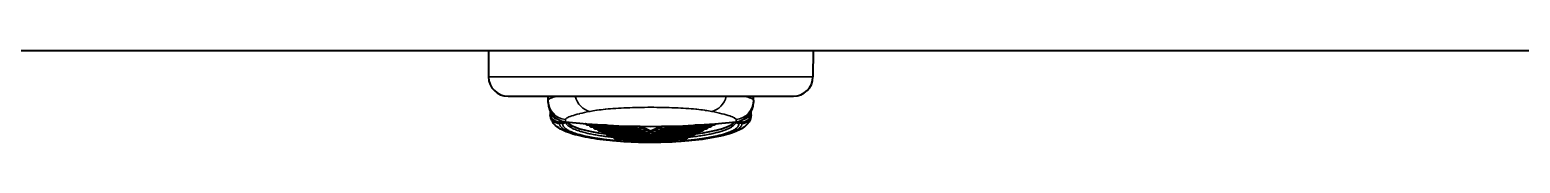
# Model space of a CAD drawing. Header units: millimetres. Extents: x 0 to 8410, y 0 to 5940.
# Drawn here: x 2319.6 to 2472, y 4329.7 to 4339.2 of the extents above; entities that cross this region are included whole.
import ezdxf

# ---------------------------------------------------------------- set-up
doc = ezdxf.new("R2010")
doc.units = ezdxf.units.MM
doc.header["$LTSCALE"] = 10
doc.layers.add('가시적인 것(ISO)', color=3, linetype='Continuous', lineweight=40)
doc.layers.add('가시적인 좁은 것(ISO)', color=3, linetype='Continuous', lineweight=35)

msp = doc.modelspace()

# ---------------------------------------------------------------- linework, layer by layer
at = {"layer": '가시적인 것(ISO)'}
for p, q in [((1908.1107, 4339.1572), (3208.1107, 4339.1572)), ((2366.5107, 4339.1572), (2366.5344, 4336.4398)), ((2399.7107, 4339.1572), (2399.687, 4336.4398)), ((2368.5343, 4334.4572), (2397.6871, 4334.4572)), ((2372.6107, 4334.0329), (2372.6107, 4334.4572)), ((2372.6107, 4333.8218), (2372.6107, 4334.0329)), ((2393.6107, 4334.0329), (2393.6107, 4334.4572)), ((2393.6107, 4334.0329), (2393.6107, 4333.8218)), ((2380.6107, 4333.2629), (2380.6107, 4333.2629)), ((2385.6107, 4333.2629), (2385.6107, 4333.2629)), ((2378.5735, 4331.486), (2376.6618, 4331.486)), ((2381.6663, 4331.281), (2377.076, 4331.281)), ((2382.1107, 4331.0759), (2377.4903, 4331.0759)), ((2382.5548, 4330.871), (2377.9042, 4330.871)), ((2381.9996, 4331.3259), (2381.9996, 4331.365)), ((2382.1406, 4331.3631), (2382.2218, 4331.3257)), ((2382.2218, 4331.3257), (2382.4437, 4331.2233)), ((2382.4437, 4331.121), (2382.4437, 4331.2233)), ((2382.4437, 4331.2233), (2382.6659, 4331.1208)), ((2382.6659, 4331.1208), (2382.8874, 4331.0186)), ((2382.8882, 4330.9159), (2382.8874, 4331.0186)), ((2382.8874, 4331.0186), (2383.1104, 4330.9157)), ((2383.1109, 4330.9156), (2383.334, 4331.0186)), ((2383.3332, 4330.9159), (2383.334, 4331.0186)), ((2383.334, 4331.0186), (2383.5555, 4331.1208)), ((2383.5555, 4331.1208), (2383.7777, 4331.2233)), ((2388.3172, 4330.871), (2383.6666, 4330.871)), ((2383.7777, 4331.2233), (2383.9996, 4331.3257)), ((2383.7777, 4331.121), (2383.7777, 4331.2233)), ((2383.9996, 4331.3257), (2384.0808, 4331.3631)), ((2388.7311, 4331.0759), (2384.1107, 4331.0759)), ((2384.2218, 4331.3259), (2384.2218, 4331.365)), ((2389.1454, 4331.281), (2384.5551, 4331.281)), ((2389.5596, 4331.486), (2387.6479, 4331.486)), ((2382.9993, 4330.6659), (2378.3184, 4330.6659)), ((2387.4888, 4330.4609), (2378.7326, 4330.4609)), ((2387.0746, 4330.2558), (2379.1468, 4330.2558)), ((2386.6641, 4330.0524), (2379.5573, 4330.0524)), ((2385.5931, 4329.8494), (2380.6283, 4329.8494)), ((2387.903, 4330.6659), (2383.2221, 4330.6659))]:
    msp.add_line(p, q, dxfattribs=at)
for centre, radius, start, end in [((2368.5343, 4336.4572), 2, 180.5, 270), ((2397.6871, 4336.4572), 2, 270, 359.5), ((2374.6107, 4333.8218), 2, 180, 263.743805), ((2391.6107, 4333.8218), 2, 276.256195, 0), ((2383.1107, 4411.3572), 80, 263.743805, 276.256195)]:
    msp.add_arc(centre, radius, start, end, dxfattribs=at)
for centre, major_axis, ratio, start_param, end_param in [((2372.9035, 4330.8735), (0.0692, -1.982), 0.00001, 3.50222694, 3.68213513), ((2392.4272, 4332.5761), (0.9485, 0.0476), 0.97568139, 6.20022707, 6.20023929), ((2393.3183, 4330.8854), (0.0688, 1.9702), 0.00001, 5.74886074, 5.93070014), ((2383.1107, 4332.108), (-8.705, 0), 0.20506262, 0.1621143, 1.01748088), ((2381.6663, 4331.531), (0, 0.25), 0.44444444, 2.26049318, 4.0066341), ((2382.1107, 4331.3259), (0, 0.25), 0.44444444, 1.57079633, 4.7114932), ((2382.5548, 4331.121), (0, 0.25), 0.44444444, 1.57079633, 4.7114932), ((2382.9993, 4330.9159), (0, 0.25), 0.44444444, 1.57079633, 4.7110469), ((2383.2221, 4330.9159), (0, 0.25), 0.44444444, 1.57213829, 4.71238898), ((2383.6666, 4331.121), (0, 0.25), 0.44444444, 1.57169208, 4.71238898), ((2384.1107, 4331.3259), (0, 0.25), 0.44444444, 1.57169208, 4.71238898), ((2384.5551, 4331.531), (0, 0.25), 0.44444444, 2.27655121, 4.02269213), ((2383.1107, 4332.108), (-8.705, 0), 0.20506262, 2.12411154, 2.97947836)]:
    msp.add_ellipse(centre, major_axis=major_axis, ratio=ratio, start_param=start_param, end_param=end_param, dxfattribs=at)
for points in [[(2372.8245, 4333.1353), (2372.8245, 4333.1353), (2372.8245, 4333.1353), (2372.8245, 4333.1353)], [(2393.3969, 4333.1353), (2393.3969, 4333.1353), (2393.3969, 4333.1353), (2393.3969, 4333.1353)], [(2374.1431, 4332.0928), (2374.1431, 4332.0928), (2374.1431, 4332.0928), (2374.1431, 4332.0928)]]:
    msp.add_open_spline(points, degree=3, dxfattribs=at)
for points, knots in [([(2372.8325, 4332.9064), (2372.8335, 4332.8768), (2372.8345, 4332.8477), (2372.8355, 4332.819), (2372.8366, 4332.7895), (2372.8376, 4332.7606), (2372.8386, 4332.7323)], [0.342560268, 0.342560268, 0.342560268, 0.342560268, 0.666666667, 0.666666667, 0.666666667, 1, 1, 1, 1]), ([(2393.3764, 4332.5468), (2393.3669, 4332.2751), (2393.2727, 4332.0119), (2393.0037, 4331.5934), (2392.8325, 4331.4299), (2392.3172, 4331.0467), (2391.9263, 4330.8657), (2390.7357, 4330.4475), (2389.8018, 4330.2377), (2387.8034, 4329.9394), (2386.7569, 4329.8353), (2384.6778, 4329.7159), (2383.6262, 4329.6921), (2381.5925, 4329.7148), (2380.5846, 4329.7597), (2378.7059, 4329.9106), (2377.8135, 4330.0184), (2376.2187, 4330.2888), (2375.5062, 4330.455), (2374.2849, 4330.857), (2373.7836, 4331.0822), (2373.1067, 4331.7039), (2372.8607, 4332.0975), (2372.845, 4332.5468)], [0, 0, 0, 0, 0.14515184, 0.14515184, 0.2929076, 0.2929076, 0.55375242, 0.55375242, 0.95338207, 0.95338207, 1.29200712, 1.29200712, 1.60114363, 1.60114363, 1.90300834, 1.90300834, 2.20628078, 2.20628078, 2.51942141, 2.51942141, 2.85973289, 2.85973289, 3.09975844, 3.09975844, 3.09975844, 3.09975844]), ([(2393.3828, 4332.7323), (2393.3838, 4332.7606), (2393.3848, 4332.7896), (2393.3859, 4332.8191), (2393.3869, 4332.8478), (2393.3879, 4332.8769), (2393.3889, 4332.9064)], [0, 0, 0, 0, 0.333333333, 0.333333333, 0.333333333, 0.656852491, 0.656852491, 0.656852491, 0.656852491]), ([(2376.6618, 4331.486), (2376.6394, 4331.486), (2376.6168, 4331.4897), (2376.5746, 4331.5039), (2376.5545, 4331.5144), (2376.5187, 4331.5409), (2376.5027, 4331.5572), (2376.4759, 4331.5932), (2376.4649, 4331.6133), (2376.4563, 4331.6345)], [0, 0, 0, 0, 0.0067498345, 0.0067498345, 0.0134268722, 0.0134268722, 0.0202535093, 0.0202535093, 0.0272192842, 0.0272192842, 0.0272192842, 0.0272192842]), ([(2377.076, 4331.281), (2377.0536, 4331.281), (2377.031, 4331.2847), (2376.9888, 4331.2988), (2376.9688, 4331.3094), (2376.933, 4331.3358), (2376.9169, 4331.3521), (2376.8894, 4331.3892), (2376.8779, 4331.4105), (2376.8625, 4331.4499), (2376.8572, 4331.4678), (2376.8534, 4331.486)], [0, 0, 0, 0, 0.0067498345, 0.0067498345, 0.0134268722, 0.0134268722, 0.0202535093, 0.0202535093, 0.0275966094, 0.0275966094, 0.0331691058, 0.0331691058, 0.0331691058, 0.0331691058]), ([(2377.4903, 4331.0759), (2377.4679, 4331.0759), (2377.4452, 4331.0796), (2377.403, 4331.0938), (2377.383, 4331.1043), (2377.3472, 4331.1307), (2377.3311, 4331.147), (2377.3036, 4331.1841), (2377.2921, 4331.2054), (2377.2767, 4331.2448), (2377.2714, 4331.2627), (2377.2676, 4331.281)], [0, 0, 0, 0, 0.0067498345, 0.0067498345, 0.0134268722, 0.0134268722, 0.0202535093, 0.0202535093, 0.0275966094, 0.0275966094, 0.0331691058, 0.0331691058, 0.0331691058, 0.0331691058]), ([(2377.9042, 4330.871), (2377.8818, 4330.871), (2377.8591, 4330.8747), (2377.8169, 4330.8889), (2377.7969, 4330.8994), (2377.7611, 4330.9258), (2377.745, 4330.9421), (2377.7175, 4330.9792), (2377.7061, 4331.0005), (2377.6906, 4331.0398), (2377.6853, 4331.0577), (2377.6816, 4331.0759)], [0, 0, 0, 0, 0.0067498345, 0.0067498345, 0.0134268722, 0.0134268722, 0.0202535093, 0.0202535093, 0.0275966094, 0.0275966094, 0.0331543345, 0.0331543345, 0.0331543345, 0.0331543345]), ([(2378.3184, 4330.6659), (2378.296, 4330.6659), (2378.2733, 4330.6697), (2378.2311, 4330.6838), (2378.2111, 4330.6943), (2378.1753, 4330.7208), (2378.1593, 4330.7371), (2378.1317, 4330.7741), (2378.1203, 4330.7954), (2378.1048, 4330.8348), (2378.0995, 4330.8528), (2378.0958, 4330.871)], [0, 0, 0, 0, 0.0067497323, 0.0067497323, 0.0134267743, 0.0134267743, 0.0202534112, 0.0202534112, 0.0275965115, 0.0275965115, 0.0331705719, 0.0331705719, 0.0331705719, 0.0331705719]), ([(2388.1256, 4330.871), (2388.1212, 4330.8497), (2388.1148, 4330.8288), (2388.0963, 4330.7857), (2388.0831, 4330.7635), (2388.049, 4330.7228), (2388.0268, 4330.7043), (2387.9816, 4330.68), (2387.9588, 4330.6722), (2387.9249, 4330.6668), (2387.9139, 4330.6659), (2387.903, 4330.6659)], [0.0008784766, 0.0008784766, 0.0008784766, 0.0008784766, 0.0073951939, 0.0073951939, 0.0152129762, 0.0152129762, 0.0236686313, 0.0236686313, 0.0307394876, 0.0307394876, 0.0340282025, 0.0340282025, 0.0340282025, 0.0340282025]), ([(2388.5398, 4331.0759), (2388.5355, 4331.0553), (2388.5293, 4331.035), (2388.5114, 4330.9925), (2388.4985, 4330.9703), (2388.4648, 4330.9293), (2388.4427, 4330.9106), (2388.3977, 4330.8858), (2388.3748, 4330.8778), (2388.3403, 4330.8719), (2388.3287, 4330.871), (2388.3172, 4330.871)], [0.0010987457, 0.0010987457, 0.0010987457, 0.0010987457, 0.0074102979, 0.0074102979, 0.0151922156, 0.0151922156, 0.0236707953, 0.0236707953, 0.0307635578, 0.0307635578, 0.0342332947, 0.0342332947, 0.0342332947, 0.0342332947]), ([(2388.9538, 4331.281), (2388.9495, 4331.2603), (2388.9433, 4331.2399), (2388.9254, 4331.1974), (2388.9124, 4331.1752), (2388.8787, 4331.1342), (2388.8567, 4331.1155), (2388.8116, 4331.0907), (2388.7888, 4331.0827), (2388.7542, 4331.0769), (2388.7427, 4331.0759), (2388.7311, 4331.0759)], [0.001083976, 0.001083976, 0.001083976, 0.001083976, 0.0074102979, 0.0074102979, 0.0151922156, 0.0151922156, 0.0236707952, 0.0236707952, 0.0307635578, 0.0307635578, 0.0342332947, 0.0342332947, 0.0342332947, 0.0342332947]), ([(2389.368, 4331.486), (2389.3637, 4331.4653), (2389.3575, 4331.445), (2389.3396, 4331.4025), (2389.3266, 4331.3803), (2389.2929, 4331.3393), (2389.2709, 4331.3206), (2389.2258, 4331.2957), (2389.203, 4331.2877), (2389.1684, 4331.2819), (2389.1569, 4331.281), (2389.1454, 4331.281)], [0.001083976, 0.001083976, 0.001083976, 0.001083976, 0.0074102979, 0.0074102979, 0.0151922156, 0.0151922156, 0.0236707952, 0.0236707952, 0.0307635578, 0.0307635578, 0.0342332947, 0.0342332947, 0.0342332947, 0.0342332947]), ([(2389.7651, 4331.6345), (2389.7646, 4331.6333), (2389.7641, 4331.6322), (2389.7538, 4331.6076), (2389.7409, 4331.5853), (2389.7071, 4331.5443), (2389.6851, 4331.5256), (2389.64, 4331.5008), (2389.6172, 4331.4928), (2389.5826, 4331.487), (2389.5711, 4331.486), (2389.5596, 4331.486)], [0.0070271368, 0.0070271368, 0.0070271368, 0.0070271368, 0.0074102979, 0.0074102979, 0.0151922156, 0.0151922156, 0.0236707952, 0.0236707952, 0.0307635578, 0.0307635578, 0.0342332947, 0.0342332947, 0.0342332947, 0.0342332947]), ([(2378.7326, 4330.4609), (2378.7102, 4330.4609), (2378.6875, 4330.4646), (2378.6454, 4330.4788), (2378.6253, 4330.4893), (2378.5895, 4330.5157), (2378.5735, 4330.532), (2378.5459, 4330.5691), (2378.5345, 4330.5904), (2378.519, 4330.6298), (2378.5137, 4330.6477), (2378.51, 4330.6659)], [0, 0, 0, 0, 0.0067498349, 0.0067498349, 0.0134268729, 0.0134268729, 0.0202535111, 0.0202535111, 0.0275966162, 0.0275966162, 0.0331690741, 0.0331690741, 0.0331690741, 0.0331690741]), ([(2379.1468, 4330.2558), (2379.1244, 4330.2558), (2379.1017, 4330.2595), (2379.0596, 4330.2737), (2379.0395, 4330.2842), (2379.0037, 4330.3107), (2378.9877, 4330.327), (2378.9601, 4330.364), (2378.9487, 4330.3853), (2378.9332, 4330.4247), (2378.928, 4330.4427), (2378.9242, 4330.4609)], [0, 0, 0, 0, 0.0067498349, 0.0067498349, 0.0134268729, 0.0134268729, 0.0202535111, 0.0202535111, 0.0275966162, 0.0275966162, 0.0331690741, 0.0331690741, 0.0331690741, 0.0331690741]), ([(2379.5573, 4330.0524), (2379.5351, 4330.0524), (2379.5126, 4330.0561), (2379.4707, 4330.0702), (2379.4508, 4330.0806), (2379.4153, 4330.1069), (2379.3994, 4330.1231), (2379.3725, 4330.1598), (2379.3614, 4330.1808), (2379.3466, 4330.2198), (2379.3416, 4330.2377), (2379.3382, 4330.2558)], [0, 0, 0, 0, 0.0066907009, 0.0066907009, 0.013304948, 0.013304948, 0.0200424057, 0.0200424057, 0.0271945092, 0.0271945092, 0.0327178693, 0.0327178693, 0.0327178693, 0.0327178693]), ([(2380.2863, 4329.8545), (2380.299, 4329.86), (2380.3118, 4329.8701), (2380.3245, 4329.8841), (2380.3372, 4329.8981), (2380.3499, 4329.9159), (2380.3629, 4329.9375), (2380.3645, 4329.9401), (2380.366, 4329.9427), (2380.3676, 4329.9454), (2380.3791, 4329.9652), (2380.391, 4329.9878), (2380.4031, 4330.0121), (2380.4096, 4330.0251), (2380.4161, 4330.0386), (2380.4229, 4330.0524)], [0.000000098, 0.000000098, 0.000000098, 0.000000098, 0.25, 0.25, 0.25, 0.5, 0.5, 0.5, 0.530012354, 0.530012354, 0.530012354, 0.75, 0.75, 0.75, 0.868121684, 0.868121684, 0.868121684, 0.868121684]), ([(2380.6283, 4329.8493), (2380.5186, 4329.8493), (2380.4092, 4329.8508), (2380.2956, 4329.8542), (2380.2909, 4329.8543), (2380.2863, 4329.8545)], [-0.0330797392, -0.0330797392, -0.0330797392, -0.0330797392, 0, 0, 0.0014184893, 0.0014184893, 0.0014184893, 0.0014184893]), ([(2385.9351, 4329.8545), (2385.9305, 4329.8543), (2385.9258, 4329.8542), (2385.8122, 4329.8508), (2385.7028, 4329.8493), (2385.5931, 4329.8493)], [-0.2843108492, -0.2843108492, -0.2843108492, -0.2843108492, -0.2828632155, -0.2828632155, -0.249100163, -0.249100163, -0.249100163, -0.249100163]), ([(2385.7985, 4330.0524), (2385.8047, 4330.0398), (2385.8108, 4330.0273), (2385.8169, 4330.0151), (2385.8304, 4329.9879), (2385.8437, 4329.9622), (2385.8569, 4329.9402), (2385.87, 4329.9181), (2385.883, 4329.8996), (2385.896, 4329.885), (2385.909, 4329.8705), (2385.9221, 4329.8601), (2385.9351, 4329.8545)], [0.13777902, 0.13777902, 0.13777902, 0.13777902, 0.25, 0.25, 0.25, 0.5, 0.5, 0.5, 0.75, 0.75, 0.75, 1, 1, 1, 1]), ([(2386.8832, 4330.2558), (2386.8789, 4330.2329), (2386.8721, 4330.2103), (2386.8528, 4330.1663), (2386.8394, 4330.1446), (2386.8055, 4330.1058), (2386.7841, 4330.0886), (2386.7402, 4330.0656), (2386.7179, 4330.0582), (2386.6849, 4330.0532), (2386.6745, 4330.0524), (2386.6641, 4330.0524)], [0.0003367451, 0.0003367451, 0.0003367451, 0.0003367451, 0.0073268541, 0.0073268541, 0.0149710812, 0.0149710812, 0.0229996867, 0.0229996867, 0.0298999828, 0.0298999828, 0.0330356395, 0.0330356395, 0.0330356395, 0.0330356395]), ([(2387.2972, 4330.4609), (2387.2929, 4330.4402), (2387.2867, 4330.4199), (2387.2688, 4330.3774), (2387.2559, 4330.3551), (2387.2221, 4330.3141), (2387.2001, 4330.2954), (2387.155, 4330.2706), (2387.1322, 4330.2626), (2387.0977, 4330.2568), (2387.0861, 4330.2558), (2387.0746, 4330.2558)], [0.001083976, 0.001083976, 0.001083976, 0.001083976, 0.0074102979, 0.0074102979, 0.0151922156, 0.0151922156, 0.0236707952, 0.0236707952, 0.0307635578, 0.0307635578, 0.0342332943, 0.0342332943, 0.0342332943, 0.0342332943]), ([(2387.7114, 4330.6659), (2387.7071, 4330.6452), (2387.7009, 4330.6249), (2387.683, 4330.5824), (2387.6701, 4330.5602), (2387.6363, 4330.5192), (2387.6143, 4330.5005), (2387.5692, 4330.4757), (2387.5464, 4330.4676), (2387.5119, 4330.4618), (2387.5003, 4330.4609), (2387.4888, 4330.4609)], [0.001083976, 0.001083976, 0.001083976, 0.001083976, 0.0074102979, 0.0074102979, 0.0151922156, 0.0151922156, 0.0236707952, 0.0236707952, 0.0307635578, 0.0307635578, 0.0342332943, 0.0342332943, 0.0342332943, 0.0342332943])]:
    msp.add_open_spline(points, degree=3, knots=knots, dxfattribs=at)
at = {"layer": '가시적인 좁은 것(ISO)'}
for p, q in [((2366.5344, 4336.4398), (2399.687, 4336.4398)), ((2373.7959, 4331.6784), (2373.7943, 4331.6495)), ((2374.1003, 4331.6703), (2374.0986, 4331.6227)), ((2374.0994, 4331.8882), (2374.1019, 4331.8079)), ((2374.3928, 4331.8337), (2374.3928, 4332.0494)), ((2381.7298, 4331.3259), (2381.9996, 4331.3259)), ((2382.1744, 4331.121), (2382.4437, 4331.121)), ((2382.6183, 4330.9157), (2382.8882, 4330.9159)), ((2383.3332, 4330.9159), (2383.6031, 4330.9157)), ((2383.7777, 4331.121), (2384.0471, 4331.121)), ((2384.2218, 4331.3259), (2384.4916, 4331.3259)), ((2391.8287, 4332.0494), (2391.8287, 4331.8337)), ((2392.1195, 4331.8079), (2392.122, 4331.8882)), ((2392.1228, 4331.6227), (2392.1211, 4331.6703)), ((2392.4271, 4331.6495), (2392.4255, 4331.6784)), ((2383.0628, 4330.7109), (2383.1586, 4330.7109))]:
    msp.add_line(p, q, dxfattribs=at)
for centre, major_axis, ratio, start_param, end_param in [((2374.6107, 4334.0329), (-2, 0), 0.99772296, 0, 1.46160512), ((2377.0653, 4334.8643), (0.4065, -1.9583), 0.85894648, 4.74205107, 5.95636715), ((2389.1561, 4334.8643), (-0.4065, -1.9583), 0.85894641, 0.32682124, 1.54113484), ((2391.6107, 4334.0329), (2, 0), 0.99772296, 4.82158337, 6.28318577), ((2373.8052, 4332.7635), (-0.9631, 0.0901), 0.9896411, 0.12686513, 1.65289304), ((2373.8338, 4333.0335), (-0.9995, 0.1086), 0.98927717, 0.2499673, 1.52602948), ((2373.7957, 4332.6076), (-0.9512, 0.047), 0.97568344, 0.08229401, 1.61921163), ((2373.7941, 4332.5761), (-0.9485, 0.0466), 0.97570351, 0.08193105, 1.61885896), ((2373.8584, 4333.1514), (-0.7153, 0.7467), 0.99959837, 1.13144453, 1.93791672), ((2392.4257, 4332.6077), (0.9513, 0.0456), 0.97576596, 4.66544814, 6.20236641), ((2392.4162, 4332.7635), (0.9631, 0.0901), 0.9896411, 4.63029238, 6.1563203), ((2392.4273, 4332.5761), (0.9485, 0.0469), 0.97568411, 4.66398053, 6.20089533), ((2392.3876, 4333.0336), (0.9997, 0.1069), 0.98932304, 4.75891852, 6.03498492), ((2392.363, 4333.1514), (0.7153, 0.7467), 0.99960026, 4.3452682, 5.15174083), ((2374.2581, 4331.5958), (5.3141, 0.0154), 0.04001244, 1.60008877, 1.65789126), ((2372.2461, 4333.2703), (-23.1546, 0.7321), 0.06672811, 1.63988583, 1.65306897), ((2374.0986, 4331.9166), (0.2998, -0.0105), 0.97959226, 4.74658208, 6.03518586), ((2374.1003, 4331.9642), (-0.2998, 0.0105), 0.97959226, 1.60499111, 2.72667253), ((2373.7316, 4321.7224), (0.3681, 10.1552), 0.00397421, 6.08095355, 6.1660829), ((2374.1052, 4332.1058), (-0.2998, 0.0105), 0.99313883, 1.59428442, 2.15888934), ((2376.6531, 4331.736), (-0.0088, 0.25), 0.07561494, 2.0537639, 3.13894623), ((2377.0673, 4331.5309), (-0.0088, 0.25), 0.07561494, 1.7488988, 3.13894623), ((2377.4816, 4331.3259), (-0.0088, 0.25), 0.07561494, 1.7488988, 3.13894623), ((2377.8955, 4331.121), (-0.0088, 0.25), 0.07561494, 1.7494878, 3.13894623), ((2388.3259, 4331.121), (-0.0088, -0.25), 0.07561439, 0.00264617, 1.39209976), ((2388.7398, 4331.3259), (-0.0088, -0.25), 0.07561439, 0.00264617, 1.39268876), ((2389.1541, 4331.531), (-0.0088, -0.25), 0.07561439, 0.00264617, 1.39268876), ((2389.5683, 4331.736), (-0.0088, -0.25), 0.07561439, 0.00264617, 1.08782552), ((2392.1228, 4331.9166), (-0.2998, -0.0105), 0.97959226, 0.24799924, 1.53660155), ((2392.1211, 4331.9642), (0.2998, 0.0105), 0.97959226, 3.55651257, 4.67819419), ((2392.1162, 4332.1058), (0.2998, 0.0105), 0.99313883, 4.12429651, 4.6889009), ((2392.4899, 4321.7223), (-0.3681, 10.1553), 0.00397439, 0.11710302, 0.20223129), ((2378.7239, 4330.7109), (-0.0088, 0.25), 0.07561447, 1.74890309, 3.13894594), ((2379.1381, 4330.5058), (-0.0088, 0.25), 0.07561447, 1.74890309, 3.13894594), ((2379.5502, 4330.2934), (-0.0072, 0.241), 0.06434155, 1.72553976, 3.1396808), ((2383.1107, 4330.0553), (0, -0.3), 0.00001, 5.46871932, 6.08058771), ((2386.6712, 4330.2934), (-0.0072, -0.241), 0.06434103, 0.00191216, 1.41604762), ((2387.0833, 4330.5058), (-0.0088, -0.25), 0.07561503, 0.00264569, 1.39269503), ((2387.4975, 4330.7109), (-0.0088, -0.25), 0.07561503, 0.00264569, 1.39269503)]:
    msp.add_ellipse(centre, major_axis=major_axis, ratio=ratio, start_param=start_param, end_param=end_param, dxfattribs=at)
for points, knots in [([(2373.4858, 4334.4572), (2373.4215, 4334.4394), (2373.1168, 4334.351), (2372.7267, 4334.2023), (2372.6107, 4334.0864), (2372.6107, 4334.0329)], [0.437632751, 0.437632751, 0.437632751, 0.437632751, 0.5, 0.75, 0.999984309, 0.999984309, 0.999984309, 0.999984309]), ([(2393.6107, 4334.0329), (2393.6107, 4334.0864), (2393.4947, 4334.2023), (2393.1046, 4334.351), (2392.7999, 4334.4394), (2392.7356, 4334.4572)], [0.000017584, 0.000017584, 0.000017584, 0.000017584, 0.25, 0.5, 0.562355886, 0.562355886, 0.562355886, 0.562355886]), ([(2376.9102, 4332.8976), (2376.5179, 4332.8166), (2376.1712, 4332.7391), (2375.8686, 4332.6644), (2375.8532, 4332.6606), (2375.8378, 4332.6568), (2375.8226, 4332.653), (2375.5132, 4332.5758), (2375.2511, 4332.5016), (2375.0401, 4332.4311), (2375.0374, 4332.4302), (2375.0348, 4332.4293), (2375.0322, 4332.4285), (2374.8198, 4332.3572), (2374.6598, 4332.2896), (2374.553, 4332.2264), (2374.5505, 4332.2249), (2374.548, 4332.2234), (2374.5455, 4332.2219), (2374.4438, 4332.1604), (2374.3928, 4332.103), (2374.3928, 4332.0494)], [0, 0, 0, 0, 0.23786065, 0.23786065, 0.23786065, 0.25, 0.25, 0.25, 0.49690196, 0.49690196, 0.49690196, 0.5, 0.5, 0.5, 0.75, 0.75, 0.75, 0.75591938, 0.75591938, 0.75591938, 1, 1, 1, 1]), ([(2389.3112, 4332.8976), (2389.1253, 4332.936), (2388.9181, 4332.9718), (2388.6891, 4333.0053), (2388.6572, 4333.01), (2388.6249, 4333.0146), (2388.5921, 4333.0192), (2388.3514, 4333.0529), (2388.0877, 4333.0842), (2387.8052, 4333.1128), (2387.7732, 4333.116), (2387.741, 4333.1192), (2387.7085, 4333.1224), (2387.4154, 4333.151), (2387.1029, 4333.1766), (2386.7749, 4333.199), (2386.7457, 4333.201), (2386.7165, 4333.203), (2386.6871, 4333.2049), (2386.349, 4333.2273), (2385.995, 4333.2465), (2385.6293, 4333.2621), (2385.6054, 4333.2632), (2385.5814, 4333.2642), (2385.5574, 4333.2652), (2385.1824, 4333.2807), (2384.7955, 4333.2926), (2384.4029, 4333.3008), (2384.3861, 4333.3012), (2384.3692, 4333.3015), (2384.3523, 4333.3018), (2383.9511, 4333.3099), (2383.5442, 4333.314), (2383.1372, 4333.3141), (2383.1284, 4333.3141), (2383.1197, 4333.3141), (2383.111, 4333.3141), (2382.6952, 4333.3141), (2382.2795, 4333.31), (2381.8696, 4333.3019), (2381.4598, 4333.2937), (2381.0557, 4333.2814), (2380.6646, 4333.2652), (2380.657, 4333.2649), (2380.6495, 4333.2646), (2380.642, 4333.2643), (2380.2589, 4333.2482), (2379.8882, 4333.2284), (2379.5349, 4333.205), (2379.5207, 4333.204), (2379.5066, 4333.2031), (2379.4924, 4333.2021), (2379.1478, 4333.1789), (2378.8201, 4333.1523), (2378.5134, 4333.1224), (2378.4944, 4333.1206), (2378.4755, 4333.1187), (2378.4566, 4333.1169), (2378.1589, 4333.0872), (2377.8817, 4333.0545), (2377.6297, 4333.0193), (2377.6083, 4333.0163), (2377.587, 4333.0132), (2377.5659, 4333.0102), (2377.3236, 4332.9753), (2377.1052, 4332.9379), (2376.9102, 4332.8976)], [0, 0, 0, 0, 0.073136371, 0.073136371, 0.073136371, 0.083333333, 0.083333333, 0.083333333, 0.158197897, 0.158197897, 0.158197897, 0.166666667, 0.166666667, 0.166666667, 0.243204437, 0.243204437, 0.243204437, 0.25, 0.25, 0.25, 0.328222189, 0.328222189, 0.328222189, 0.333333333, 0.333333333, 0.333333333, 0.413236235, 0.413236235, 0.413236235, 0.416666667, 0.416666667, 0.416666667, 0.498247185, 0.498247185, 0.498247185, 0.5, 0.5, 0.5, 0.583333333, 0.583333333, 0.583333333, 0.666666667, 0.666666667, 0.666666667, 0.668270382, 0.668270382, 0.668270382, 0.75, 0.75, 0.75, 0.753284511, 0.753284511, 0.753284511, 0.833333333, 0.833333333, 0.833333333, 0.83829352, 0.83829352, 0.83829352, 0.916666667, 0.916666667, 0.916666667, 0.923334655, 0.923334655, 0.923334655, 0.999999999, 0.999999999, 0.999999999, 0.999999999]), ([(2391.8287, 4332.0494), (2391.8286, 4332.1016), (2391.7802, 4332.1575), (2391.6837, 4332.2172), (2391.6787, 4332.2202), (2391.6737, 4332.2233), (2391.6684, 4332.2264), (2391.5631, 4332.2888), (2391.4057, 4332.3554), (2391.1974, 4332.4257), (2391.1947, 4332.4266), (2391.192, 4332.4275), (2391.1893, 4332.4284), (2390.977, 4332.4997), (2390.7122, 4332.5748), (2390.3989, 4332.653), (2390.3916, 4332.6548), (2390.3842, 4332.6566), (2390.3768, 4332.6585), (2390.0686, 4332.735), (2389.714, 4332.8145), (2389.3112, 4332.8976)], [0, 0, 0, 0, 0.23779248, 0.23779248, 0.23779248, 0.25, 0.25, 0.25, 0.49683879, 0.49683879, 0.49683879, 0.5, 0.5, 0.5, 0.75, 0.75, 0.75, 0.75586176, 0.75586176, 0.75586176, 1, 1, 1, 1]), ([(2373.7771, 4332.0038), (2373.7784, 4331.9891), (2373.7798, 4331.9746), (2373.7811, 4331.9602), (2373.7834, 4331.9337), (2373.7857, 4331.9077), (2373.7881, 4331.882), (2373.7904, 4331.8564), (2373.7928, 4331.8311), (2373.7953, 4331.8063)], [0.151599121, 0.151599121, 0.151599121, 0.151599121, 0.333333333, 0.333333333, 0.333333333, 0.666666667, 0.666666667, 0.666666667, 1, 1, 1, 1]), ([(2373.7943, 4331.6495), (2373.7927, 4331.6197), (2373.7945, 4331.5899), (2373.7997, 4331.5601), (2373.8049, 4331.5304), (2373.8135, 4331.5006), (2373.8255, 4331.4709), (2373.8375, 4331.4412), (2373.8529, 4331.4115), (2373.8717, 4331.3819), (2373.8905, 4331.3524), (2373.9126, 4331.3229), (2373.9382, 4331.2935), (2373.9637, 4331.2641), (2373.9926, 4331.2349), (2374.0247, 4331.2058), (2374.0569, 4331.1767), (2374.0925, 4331.1478), (2374.1313, 4331.119), (2374.1701, 4331.0902), (2374.2122, 4331.0617), (2374.2575, 4331.0333), (2374.3028, 4331.005), (2374.3514, 4330.9768), (2374.4031, 4330.949), (2374.4548, 4330.9211), (2374.5097, 4330.8935), (2374.5677, 4330.8661), (2374.6257, 4330.8388), (2374.6869, 4330.8117), (2374.751, 4330.785), (2374.8152, 4330.7582), (2374.8824, 4330.7318), (2374.9525, 4330.7057), (2375.0227, 4330.6796), (2375.0958, 4330.6538), (2375.1718, 4330.6285), (2375.2477, 4330.6031), (2375.3266, 4330.5781), (2375.4082, 4330.5535), (2375.4898, 4330.5289), (2375.5742, 4330.5047), (2375.6612, 4330.4809), (2375.7483, 4330.4571), (2375.838, 4330.4337), (2375.9303, 4330.4108), (2376.0226, 4330.3879), (2376.1175, 4330.3655), (2376.2148, 4330.3435), (2376.3121, 4330.3215), (2376.4119, 4330.3), (2376.514, 4330.279), (2376.6162, 4330.258), (2376.7206, 4330.2375), (2376.8273, 4330.2175), (2376.934, 4330.1975), (2377.0429, 4330.178), (2377.1539, 4330.159), (2377.2649, 4330.1401), (2377.378, 4330.1217), (2377.4931, 4330.1038), (2377.6082, 4330.086), (2377.7252, 4330.0687), (2377.8441, 4330.052), (2377.963, 4330.0353), (2378.0837, 4330.0191), (2378.2062, 4330.0035), (2378.3286, 4329.988), (2378.4527, 4329.973), (2378.5784, 4329.9586), (2378.7042, 4329.9443), (2378.8314, 4329.9305), (2378.9602, 4329.9174), (2379.0889, 4329.9042), (2379.219, 4329.8917), (2379.3505, 4329.8798), (2379.482, 4329.8679), (2379.6147, 4329.8566), (2379.7486, 4329.846), (2379.8825, 4329.8353), (2380.0176, 4329.8253), (2380.1536, 4329.816), (2380.2897, 4329.8066), (2380.4268, 4329.7979), (2380.5648, 4329.7899), (2380.7027, 4329.7818), (2380.8415, 4329.7744), (2380.9811, 4329.7677), (2381.1206, 4329.761), (2381.2609, 4329.7549), (2381.4018, 4329.7495), (2381.5426, 4329.7441), (2381.6841, 4329.7394), (2381.826, 4329.7353), (2381.9678, 4329.7313), (2382.1102, 4329.7279), (2382.2528, 4329.7252), (2382.3954, 4329.7225), (2382.5383, 4329.7204), (2382.6813, 4329.7191), (2382.8243, 4329.7177), (2382.9675, 4329.717), (2383.1107, 4329.717), (2383.2539, 4329.717), (2383.3971, 4329.7177), (2383.5401, 4329.7191), (2383.6831, 4329.7204), (2383.826, 4329.7225), (2383.9686, 4329.7252), (2384.1112, 4329.7279), (2384.2536, 4329.7313), (2384.3954, 4329.7353), (2384.5373, 4329.7394), (2384.6788, 4329.7441), (2384.8196, 4329.7495), (2384.9605, 4329.7549), (2385.1008, 4329.761), (2385.2403, 4329.7677), (2385.3799, 4329.7744), (2385.5187, 4329.7818), (2385.6566, 4329.7899), (2385.7946, 4329.7979), (2385.9317, 4329.8066), (2386.0678, 4329.816), (2386.2038, 4329.8253), (2386.3389, 4329.8353), (2386.4728, 4329.846), (2386.6067, 4329.8566), (2386.7395, 4329.8679), (2386.8709, 4329.8798), (2387.0024, 4329.8917), (2387.1325, 4329.9042), (2387.2612, 4329.9174), (2387.39, 4329.9305), (2387.5172, 4329.9443), (2387.643, 4329.9586), (2387.7687, 4329.973), (2387.8928, 4329.988), (2388.0153, 4330.0035), (2388.1377, 4330.0191), (2388.2584, 4330.0353), (2388.3773, 4330.052), (2388.4962, 4330.0687), (2388.6132, 4330.086), (2388.7283, 4330.1038), (2388.8434, 4330.1217), (2388.9565, 4330.1401), (2389.0675, 4330.159), (2389.1785, 4330.178), (2389.2874, 4330.1975), (2389.3941, 4330.2175), (2389.5008, 4330.2375), (2389.6052, 4330.258), (2389.7074, 4330.279), (2389.8095, 4330.3), (2389.9093, 4330.3215), (2390.0066, 4330.3435), (2390.1039, 4330.3655), (2390.1988, 4330.3879), (2390.2911, 4330.4108), (2390.3834, 4330.4337), (2390.4731, 4330.4571), (2390.5602, 4330.4809), (2390.6472, 4330.5047), (2390.7316, 4330.5289), (2390.8132, 4330.5535), (2390.8948, 4330.5781), (2390.9737, 4330.6031), (2391.0496, 4330.6285), (2391.1256, 4330.6538), (2391.1987, 4330.6796), (2391.2689, 4330.7057), (2391.339, 4330.7318), (2391.4062, 4330.7582), (2391.4704, 4330.785), (2391.5345, 4330.8117), (2391.5957, 4330.8388), (2391.6537, 4330.8661), (2391.7117, 4330.8935), (2391.7666, 4330.9211), (2391.8183, 4330.949), (2391.87, 4330.9768), (2391.9186, 4331.005), (2391.9639, 4331.0333), (2392.0092, 4331.0617), (2392.0513, 4331.0902), (2392.0901, 4331.119), (2392.1289, 4331.1478), (2392.1645, 4331.1767), (2392.1967, 4331.2058), (2392.2289, 4331.2349), (2392.2577, 4331.2641), (2392.2832, 4331.2935), (2392.3088, 4331.3229), (2392.3309, 4331.3524), (2392.3497, 4331.3819), (2392.3685, 4331.4115), (2392.3839, 4331.4412), (2392.3959, 4331.4709), (2392.4079, 4331.5006), (2392.4165, 4331.5304), (2392.4217, 4331.5601), (2392.4269, 4331.5899), (2392.4287, 4331.6197), (2392.4271, 4331.6495)], [0, 0, 0, 0, 0.014705882, 0.014705882, 0.014705882, 0.029411765, 0.029411765, 0.029411765, 0.044117647, 0.044117647, 0.044117647, 0.058823529, 0.058823529, 0.058823529, 0.073529412, 0.073529412, 0.073529412, 0.088235294, 0.088235294, 0.088235294, 0.102941176, 0.102941176, 0.102941176, 0.117647059, 0.117647059, 0.117647059, 0.132352941, 0.132352941, 0.132352941, 0.147058824, 0.147058824, 0.147058824, 0.161764706, 0.161764706, 0.161764706, 0.176470588, 0.176470588, 0.176470588, 0.191176471, 0.191176471, 0.191176471, 0.205882353, 0.205882353, 0.205882353, 0.220588235, 0.220588235, 0.220588235, 0.235294118, 0.235294118, 0.235294118, 0.25, 0.25, 0.25, 0.264705882, 0.264705882, 0.264705882, 0.279411765, 0.279411765, 0.279411765, 0.294117647, 0.294117647, 0.294117647, 0.308823529, 0.308823529, 0.308823529, 0.323529412, 0.323529412, 0.323529412, 0.338235294, 0.338235294, 0.338235294, 0.352941176, 0.352941176, 0.352941176, 0.367647059, 0.367647059, 0.367647059, 0.382352941, 0.382352941, 0.382352941, 0.397058824, 0.397058824, 0.397058824, 0.411764706, 0.411764706, 0.411764706, 0.426470588, 0.426470588, 0.426470588, 0.441176471, 0.441176471, 0.441176471, 0.455882353, 0.455882353, 0.455882353, 0.470588235, 0.470588235, 0.470588235, 0.485294118, 0.485294118, 0.485294118, 0.5, 0.5, 0.5, 0.514705882, 0.514705882, 0.514705882, 0.529411765, 0.529411765, 0.529411765, 0.544117647, 0.544117647, 0.544117647, 0.558823529, 0.558823529, 0.558823529, 0.573529412, 0.573529412, 0.573529412, 0.588235294, 0.588235294, 0.588235294, 0.602941176, 0.602941176, 0.602941176, 0.617647059, 0.617647059, 0.617647059, 0.632352941, 0.632352941, 0.632352941, 0.647058824, 0.647058824, 0.647058824, 0.661764706, 0.661764706, 0.661764706, 0.676470588, 0.676470588, 0.676470588, 0.691176471, 0.691176471, 0.691176471, 0.705882353, 0.705882353, 0.705882353, 0.720588235, 0.720588235, 0.720588235, 0.735294118, 0.735294118, 0.735294118, 0.75, 0.75, 0.75, 0.764705882, 0.764705882, 0.764705882, 0.779411765, 0.779411765, 0.779411765, 0.794117647, 0.794117647, 0.794117647, 0.808823529, 0.808823529, 0.808823529, 0.823529412, 0.823529412, 0.823529412, 0.838235294, 0.838235294, 0.838235294, 0.852941176, 0.852941176, 0.852941176, 0.867647059, 0.867647059, 0.867647059, 0.882352941, 0.882352941, 0.882352941, 0.897058824, 0.897058824, 0.897058824, 0.911764706, 0.911764706, 0.911764706, 0.926470588, 0.926470588, 0.926470588, 0.941176471, 0.941176471, 0.941176471, 0.955882353, 0.955882353, 0.955882353, 0.970588235, 0.970588235, 0.970588235, 0.985294118, 0.985294118, 0.985294118, 0.999999591, 0.999999591, 0.999999591, 0.999999591]), ([(2373.7953, 4331.8063), (2373.7951, 4331.795), (2373.7951, 4331.7828), (2373.7952, 4331.7694), (2373.7953, 4331.7561), (2373.7954, 4331.7417), (2373.7955, 4331.7265), (2373.7956, 4331.7113), (2373.7958, 4331.6953), (2373.7959, 4331.6784)], [0, 0, 0, 0, 0.33333333, 0.33333333, 0.33333333, 0.66666667, 0.66666667, 0.66666667, 1, 1, 1, 1]), ([(2374.0986, 4331.6227), (2374.097, 4331.5752), (2374.1044, 4331.5283), (2374.1196, 4331.4827), (2374.1201, 4331.4812), (2374.1207, 4331.4796), (2374.1212, 4331.478), (2374.1375, 4331.4309), (2374.1619, 4331.3852), (2374.1957, 4331.3387), (2374.1971, 4331.3367), (2374.1985, 4331.3348), (2374.2, 4331.3328), (2374.233, 4331.2882), (2374.2745, 4331.243), (2374.3245, 4331.1981), (2374.3307, 4331.1925), (2374.337, 4331.187), (2374.3434, 4331.1814), (2374.3913, 4331.1401), (2374.4464, 4331.0991), (2374.5085, 4331.0583), (2374.5222, 4331.0493), (2374.5363, 4331.0403), (2374.5508, 4331.0313), (2374.6103, 4330.9942), (2374.6757, 4330.9575), (2374.7468, 4330.9212), (2374.7707, 4330.9089), (2374.7953, 4330.8967), (2374.8206, 4330.8846), (2374.8883, 4330.852), (2374.9605, 4330.8199), (2375.0371, 4330.7882), (2375.0738, 4330.7731), (2375.1114, 4330.758), (2375.15, 4330.7431), (2375.2224, 4330.7152), (2375.2982, 4330.6876), (2375.3774, 4330.6604), (2375.429, 4330.6428), (2375.482, 4330.6253), (2375.5364, 4330.608), (2375.6103, 4330.5845), (2375.6868, 4330.5613), (2375.7658, 4330.5385), (2375.8345, 4330.5187), (2375.9052, 4330.4992), (2375.9776, 4330.4799), (2376.0499, 4330.4607), (2376.1241, 4330.4418), (2376.2, 4330.4232), (2376.2877, 4330.4017), (2376.3779, 4330.3806), (2376.4703, 4330.36), (2376.538, 4330.3448), (2376.607, 4330.3299), (2376.6771, 4330.3153), (2376.7855, 4330.2926), (2376.8968, 4330.2705), (2377.0108, 4330.249), (2377.0713, 4330.2376), (2377.1326, 4330.2264), (2377.1946, 4330.2153), (2377.3252, 4330.192), (2377.4591, 4330.1695), (2377.5961, 4330.1477), (2377.6468, 4330.1397), (2377.698, 4330.1318), (2377.7495, 4330.1239), (2377.9034, 4330.1006), (2378.0608, 4330.0783), (2378.2213, 4330.057), (2378.2597, 4330.0519), (2378.2982, 4330.0469), (2378.3369, 4330.0419), (2378.5142, 4330.0192), (2378.6949, 4329.9979), (2378.8794, 4329.9777), (2378.9038, 4329.9751), (2378.9282, 4329.9724), (2378.9527, 4329.9698), (2379.154, 4329.9484), (2379.3597, 4329.9284), (2379.5719, 4329.9098), (2379.5811, 4329.909), (2379.5904, 4329.9082), (2379.5997, 4329.9074), (2379.8217, 4329.8881), (2380.0506, 4329.8704), (2380.2863, 4329.8545)], [0, 0, 0, 0, 0.06039847, 0.06039847, 0.06039847, 0.0625, 0.0625, 0.0625, 0.125, 0.125, 0.125, 0.1276408, 0.1276408, 0.1276408, 0.1875, 0.1875, 0.1875, 0.19491782, 0.19491782, 0.19491782, 0.25, 0.25, 0.25, 0.26219806, 0.26219806, 0.26219806, 0.3125, 0.3125, 0.3125, 0.329476, 0.329476, 0.329476, 0.375, 0.375, 0.375, 0.39675282, 0.39675282, 0.39675282, 0.4375, 0.4375, 0.4375, 0.46401682, 0.46401682, 0.46401682, 0.5, 0.5, 0.5, 0.53129397, 0.53129397, 0.53129397, 0.5625, 0.5625, 0.5625, 0.59857689, 0.59857689, 0.59857689, 0.625, 0.625, 0.625, 0.66583928, 0.66583928, 0.66583928, 0.6875, 0.6875, 0.6875, 0.73310764, 0.73310764, 0.73310764, 0.75, 0.75, 0.75, 0.80043852, 0.80043852, 0.80043852, 0.8125, 0.8125, 0.8125, 0.86771221, 0.86771221, 0.86771221, 0.875, 0.875, 0.875, 0.93488485, 0.93488485, 0.93488485, 0.9375, 0.9375, 0.9375, 1, 1, 1, 1]), ([(2374.4028, 4331.8326), (2374.4062, 4331.8102), (2374.4115, 4331.7881), (2374.4186, 4331.7662), (2374.4202, 4331.761), (2374.422, 4331.7559), (2374.4238, 4331.7508), (2374.4403, 4331.7053), (2374.4641, 4331.661), (2374.4961, 4331.6162), (2374.4996, 4331.6113), (2374.5032, 4331.6063), (2374.5069, 4331.6014), (2374.5409, 4331.5563), (2374.5835, 4331.5104), (2374.6346, 4331.4648), (2374.6401, 4331.46), (2374.6456, 4331.4551), (2374.6512, 4331.4503), (2374.7042, 4331.4047), (2374.7654, 4331.3595), (2374.8349, 4331.3147), (2374.8421, 4331.3101), (2374.8495, 4331.3054), (2374.8569, 4331.3007), (2374.9283, 4331.256), (2375.008, 4331.2116), (2375.0956, 4331.168), (2375.1045, 4331.1636), (2375.1135, 4331.1592), (2375.1225, 4331.1547), (2375.2119, 4331.1112), (2375.3092, 4331.0684), (2375.414, 4331.0265), (2375.4243, 4331.0224), (2375.4348, 4331.0182), (2375.4453, 4331.0141), (2375.5519, 4330.9723), (2375.666, 4330.9313), (2375.7874, 4330.8914), (2375.7992, 4330.8875), (2375.811, 4330.8837), (2375.8229, 4330.8798), (2375.946, 4330.84), (2376.0765, 4330.8011), (2376.2139, 4330.7633), (2376.2268, 4330.7598), (2376.2398, 4330.7562), (2376.2529, 4330.7527), (2376.3919, 4330.7151), (2376.5378, 4330.6786), (2376.6902, 4330.6434), (2376.7041, 4330.6402), (2376.7181, 4330.6369), (2376.7322, 4330.6337), (2376.8861, 4330.5987), (2377.0463, 4330.5649), (2377.2127, 4330.5324), (2377.2275, 4330.5295), (2377.2424, 4330.5267), (2377.2573, 4330.5238), (2377.4252, 4330.4915), (2377.5991, 4330.4606), (2377.7785, 4330.4312), (2377.7941, 4330.4286), (2377.8097, 4330.4261), (2377.8253, 4330.4235), (2378.0061, 4330.3943), (2378.1923, 4330.3665), (2378.383, 4330.3404), (2378.399, 4330.3382), (2378.4151, 4330.336), (2378.4312, 4330.3339), (2378.623, 4330.308), (2378.819, 4330.2837), (2379.0193, 4330.2611), (2379.0357, 4330.2593), (2379.0522, 4330.2575), (2379.0687, 4330.2556), (2379.1599, 4330.2455), (2379.252, 4330.2357), (2379.3452, 4330.2262)], [0.031246164, 0.031246164, 0.031246164, 0.031246164, 0.059952885, 0.059952885, 0.059952885, 0.066666667, 0.066666667, 0.066666667, 0.126711352, 0.126711352, 0.126711352, 0.133333333, 0.133333333, 0.133333333, 0.19359166, 0.19359166, 0.19359166, 0.2, 0.2, 0.2, 0.260375362, 0.260375362, 0.260375362, 0.266666667, 0.266666667, 0.266666667, 0.327185352, 0.327185352, 0.327185352, 0.333333333, 0.333333333, 0.333333333, 0.393985454, 0.393985454, 0.393985454, 0.4, 0.4, 0.4, 0.460791461, 0.460791461, 0.460791461, 0.466666667, 0.466666667, 0.466666667, 0.527598891, 0.527598891, 0.527598891, 0.533333333, 0.533333333, 0.533333333, 0.594403827, 0.594403827, 0.594403827, 0.6, 0.6, 0.6, 0.661208665, 0.661208665, 0.661208665, 0.666666667, 0.666666667, 0.666666667, 0.728017772, 0.728017772, 0.728017772, 0.733333333, 0.733333333, 0.733333333, 0.794824186, 0.794824186, 0.794824186, 0.8, 0.8, 0.8, 0.861615793, 0.861615793, 0.861615793, 0.866666667, 0.866666667, 0.866666667, 0.894622448, 0.894622448, 0.894622448, 0.894622448]), ([(2378.2926, 4330.871), (2378.2933, 4330.8573), (2378.2941, 4330.8432), (2378.295, 4330.8287), (2378.2959, 4330.814), (2378.297, 4330.7989), (2378.2982, 4330.784), (2378.2994, 4330.7692), (2378.3008, 4330.7545), (2378.3023, 4330.7408), (2378.3038, 4330.7271), (2378.3054, 4330.7144), (2378.3071, 4330.7038), (2378.3087, 4330.6932), (2378.3104, 4330.6848), (2378.312, 4330.6788), (2378.3135, 4330.6727), (2378.315, 4330.6691), (2378.3164, 4330.6673), (2378.3171, 4330.6664), (2378.3178, 4330.6659), (2378.3184, 4330.6659)], [0.056777459, 0.056777459, 0.056777459, 0.056777459, 0.111111111, 0.111111111, 0.111111111, 0.166666667, 0.166666667, 0.166666667, 0.222222222, 0.222222222, 0.222222222, 0.277777778, 0.277777778, 0.277777778, 0.333333333, 0.333333333, 0.333333333, 0.388888889, 0.388888889, 0.388888889, 0.417865268, 0.417865268, 0.417865268, 0.417865268]), ([(2385.9351, 4329.8545), (2386.1537, 4329.8693), (2386.3682, 4329.8857), (2386.5786, 4329.9037), (2386.5868, 4329.9044), (2386.5949, 4329.9051), (2386.6031, 4329.9058), (2386.8213, 4329.9246), (2387.0349, 4329.9451), (2387.2448, 4329.9673), (2387.254, 4329.9683), (2387.2631, 4329.9692), (2387.2723, 4329.9702), (2387.4727, 4329.9916), (2387.6696, 4330.0146), (2387.862, 4330.0391), (2387.8874, 4330.0423), (2387.9128, 4330.0456), (2387.938, 4330.0488), (2388.1127, 4330.0716), (2388.2835, 4330.0955), (2388.45, 4330.1206), (2388.4896, 4330.1266), (2388.529, 4330.1326), (2388.5682, 4330.1388), (2388.7171, 4330.162), (2388.8624, 4330.1862), (2389.0038, 4330.2112), (2389.0555, 4330.2204), (2389.1067, 4330.2297), (2389.1574, 4330.2391), (2389.2817, 4330.2621), (2389.4029, 4330.2859), (2389.5207, 4330.3104), (2389.5823, 4330.3232), (2389.643, 4330.3361), (2389.7028, 4330.3493), (2389.804, 4330.3715), (2389.9025, 4330.3943), (2389.9981, 4330.4175), (2390.0671, 4330.4343), (2390.1346, 4330.4513), (2390.2006, 4330.4686), (2390.2803, 4330.4894), (2390.3577, 4330.5105), (2390.4329, 4330.532), (2390.5065, 4330.553), (2390.5778, 4330.5744), (2390.647, 4330.596), (2390.7072, 4330.6148), (2390.7657, 4330.6338), (2390.8225, 4330.6531), (2390.8977, 4330.6786), (2390.97, 4330.7045), (2391.0392, 4330.7308), (2391.0822, 4330.7471), (2391.124, 4330.7636), (2391.1647, 4330.7802), (2391.2386, 4330.8104), (2391.3085, 4330.841), (2391.3742, 4330.8719), (2391.4026, 4330.8853), (2391.4302, 4330.8987), (2391.457, 4330.9122), (2391.5262, 4330.9471), (2391.5901, 4330.9823), (2391.6486, 4331.0177), (2391.665, 4331.0277), (2391.6811, 4331.0377), (2391.6967, 4331.0478), (2391.7579, 4331.0871), (2391.8124, 4331.1268), (2391.86, 4331.1662), (2391.8676, 4331.1725), (2391.875, 4331.1789), (2391.8823, 4331.1851), (2391.9319, 4331.2283), (2391.9732, 4331.2711), (2392.0074, 4331.3145), (2392.0095, 4331.3171), (2392.0116, 4331.3197), (2392.0136, 4331.3223), (2392.049, 4331.3684), (2392.0764, 4331.415), (2392.0953, 4331.4648), (2392.0958, 4331.466), (2392.0963, 4331.4672), (2392.0967, 4331.4684), (2392.1148, 4331.5171), (2392.1247, 4331.5688), (2392.1228, 4331.6227)], [0, 0, 0, 0, 0.06015929, 0.06015929, 0.06015929, 0.0625, 0.0625, 0.0625, 0.125, 0.125, 0.125, 0.12773064, 0.12773064, 0.12773064, 0.1875, 0.1875, 0.1875, 0.19539562, 0.19539562, 0.19539562, 0.25, 0.25, 0.25, 0.2630078, 0.2630078, 0.2630078, 0.3125, 0.3125, 0.3125, 0.33059506, 0.33059506, 0.33059506, 0.375, 0.375, 0.375, 0.3982107, 0.3982107, 0.3982107, 0.4375, 0.4375, 0.4375, 0.46582588, 0.46582588, 0.46582588, 0.5, 0.5, 0.5, 0.53342217, 0.53342217, 0.53342217, 0.5625, 0.5625, 0.5625, 0.60102753, 0.60102753, 0.60102753, 0.625, 0.625, 0.625, 0.66864688, 0.66864688, 0.66864688, 0.6875, 0.6875, 0.6875, 0.73624883, 0.73624883, 0.73624883, 0.75, 0.75, 0.75, 0.80389235, 0.80389235, 0.80389235, 0.8125, 0.8125, 0.8125, 0.871426, 0.871426, 0.871426, 0.875, 0.875, 0.875, 0.9375, 0.9375, 0.9375, 0.9390366, 0.9390366, 0.9390366, 1, 1, 1, 1]), ([(2386.8762, 4330.2262), (2386.9605, 4330.2348), (2387.0442, 4330.2436), (2387.1273, 4330.2528), (2387.3451, 4330.2768), (2387.559, 4330.3029), (2387.7671, 4330.3307), (2387.7708, 4330.3312), (2387.7746, 4330.3318), (2387.7784, 4330.3323), (2387.9825, 4330.3597), (2388.1809, 4330.3889), (2388.373, 4330.4198), (2388.3779, 4330.4206), (2388.3828, 4330.4214), (2388.3876, 4330.4222), (2388.5781, 4330.4529), (2388.7623, 4330.4853), (2388.94, 4330.5192), (2388.9457, 4330.5203), (2388.9515, 4330.5214), (2388.9573, 4330.5225), (2389.1333, 4330.5563), (2389.3028, 4330.5916), (2389.4652, 4330.6283), (2389.4717, 4330.6298), (2389.4781, 4330.6312), (2389.4846, 4330.6327), (2389.6453, 4330.6693), (2389.7991, 4330.7072), (2389.9452, 4330.7464), (2389.9521, 4330.7483), (2389.959, 4330.7501), (2389.9658, 4330.752), (2390.1102, 4330.791), (2390.2472, 4330.8313), (2390.3762, 4330.8726), (2390.3833, 4330.8749), (2390.3903, 4330.8771), (2390.3973, 4330.8794), (2390.5246, 4330.9206), (2390.6442, 4330.9629), (2390.7557, 4331.0061), (2390.7626, 4331.0088), (2390.7695, 4331.0115), (2390.7763, 4331.0142), (2390.886, 4331.0573), (2390.9877, 4331.1013), (2391.0808, 4331.146), (2391.0873, 4331.1491), (2391.0937, 4331.1522), (2391.1001, 4331.1553), (2391.1913, 4331.1998), (2391.274, 4331.2449), (2391.3482, 4331.2906), (2391.3539, 4331.2941), (2391.3595, 4331.2976), (2391.3652, 4331.3011), (2391.4375, 4331.3465), (2391.5011, 4331.3924), (2391.5557, 4331.438), (2391.5603, 4331.4419), (2391.5649, 4331.4458), (2391.5694, 4331.4497), (2391.622, 4331.4948), (2391.6658, 4331.5397), (2391.7018, 4331.585), (2391.7052, 4331.5893), (2391.7086, 4331.5936), (2391.7118, 4331.5979), (2391.7461, 4331.6428), (2391.773, 4331.6884), (2391.7923, 4331.737), (2391.7943, 4331.7419), (2391.7962, 4331.7469), (2391.798, 4331.7519), (2391.8074, 4331.778), (2391.8144, 4331.8049), (2391.8186, 4331.8326)], [0.107894565, 0.107894565, 0.107894565, 0.107894565, 0.133333333, 0.133333333, 0.133333333, 0.2, 0.2, 0.2, 0.201211151, 0.201211151, 0.201211151, 0.266666667, 0.266666667, 0.266666667, 0.268330295, 0.268330295, 0.268330295, 0.333333333, 0.333333333, 0.333333333, 0.335446796, 0.335446796, 0.335446796, 0.4, 0.4, 0.4, 0.402564053, 0.402564053, 0.402564053, 0.466666667, 0.466666667, 0.466666667, 0.469682653, 0.469682653, 0.469682653, 0.533333333, 0.533333333, 0.533333333, 0.536800466, 0.536800466, 0.536800466, 0.6, 0.6, 0.6, 0.603914833, 0.603914833, 0.603914833, 0.666666667, 0.666666667, 0.666666667, 0.671034435, 0.671034435, 0.671034435, 0.733333333, 0.733333333, 0.733333333, 0.73814104, 0.73814104, 0.73814104, 0.8, 0.8, 0.8, 0.80528703, 0.80528703, 0.80528703, 0.866666667, 0.866666667, 0.866666667, 0.872465567, 0.872465567, 0.872465567, 0.933333333, 0.933333333, 0.933333333, 0.939507429, 0.939507429, 0.939507429, 0.971858089, 0.971858089, 0.971858089, 0.971858089]), ([(2387.903, 4330.6659), (2387.9033, 4330.6659), (2387.9036, 4330.666), (2387.9039, 4330.6662), (2387.9046, 4330.6667), (2387.9053, 4330.6676), (2387.9061, 4330.669), (2387.9066, 4330.67), (2387.9071, 4330.6713), (2387.9077, 4330.6729), (2387.9085, 4330.6751), (2387.9092, 4330.6777), (2387.91, 4330.6809), (2387.9105, 4330.6831), (2387.9111, 4330.6855), (2387.9116, 4330.6882), (2387.9124, 4330.6921), (2387.9132, 4330.6965), (2387.914, 4330.7014), (2387.9145, 4330.7046), (2387.915, 4330.7079), (2387.9155, 4330.7115), (2387.9163, 4330.7171), (2387.9171, 4330.7232), (2387.9178, 4330.7296), (2387.9183, 4330.7336), (2387.9188, 4330.7378), (2387.9193, 4330.742), (2387.92, 4330.7492), (2387.9208, 4330.7568), (2387.9215, 4330.7647), (2387.9219, 4330.7693), (2387.9223, 4330.7739), (2387.9228, 4330.7787), (2387.9235, 4330.7872), (2387.9242, 4330.7961), (2387.9248, 4330.8053), (2387.9252, 4330.8102), (2387.9255, 4330.8151), (2387.9259, 4330.8202), (2387.9265, 4330.8298), (2387.9271, 4330.8397), (2387.9276, 4330.8498), (2387.9279, 4330.8548), (2387.9282, 4330.8599), (2387.9285, 4330.865), (2387.9286, 4330.867), (2387.9287, 4330.869), (2387.9288, 4330.871)], [0.541110419, 0.541110419, 0.541110419, 0.541110419, 0.555555556, 0.555555556, 0.555555556, 0.587280346, 0.587280346, 0.587280346, 0.611111111, 0.611111111, 0.611111111, 0.643735663, 0.643735663, 0.643735663, 0.666666667, 0.666666667, 0.666666667, 0.700184974, 0.700184974, 0.700184974, 0.722222222, 0.722222222, 0.722222222, 0.756640537, 0.756640537, 0.756640537, 0.777777778, 0.777777778, 0.777777778, 0.813086698, 0.813086698, 0.813086698, 0.833333333, 0.833333333, 0.833333333, 0.869566687, 0.869566687, 0.869566687, 0.888888889, 0.888888889, 0.888888889, 0.925974699, 0.925974699, 0.925974699, 0.944444444, 0.944444444, 0.944444444, 0.95167232, 0.95167232, 0.95167232, 0.95167232]), ([(2392.1195, 4331.8079), (2392.1415, 4331.8078), (2392.1636, 4331.8077), (2392.1858, 4331.8076), (2392.2143, 4331.8074), (2392.2429, 4331.8073), (2392.2717, 4331.8071), (2392.3228, 4331.8069), (2392.3743, 4331.8066), (2392.4261, 4331.8063)], [0, 0, 0, 0, 0.21861886, 0.21861886, 0.21861886, 0.5, 0.5, 0.5, 1, 1, 1, 1]), ([(2392.1211, 4331.6703), (2392.1711, 4331.6716), (2392.2214, 4331.673), (2392.2722, 4331.6743), (2392.2801, 4331.6745), (2392.2881, 4331.6747), (2392.2961, 4331.6749), (2392.339, 4331.6761), (2392.3821, 4331.6772), (2392.4255, 4331.6784)], [0, 0, 0, 0, 0.5, 0.5, 0.5, 0.57848763, 0.57848763, 0.57848763, 1, 1, 1, 1]), ([(2392.4255, 4331.6784), (2392.4256, 4331.6952), (2392.4258, 4331.7113), (2392.4259, 4331.7265), (2392.426, 4331.7417), (2392.4261, 4331.7561), (2392.4262, 4331.7694), (2392.4263, 4331.7827), (2392.4263, 4331.795), (2392.4261, 4331.8063)], [0, 0, 0, 0, 0.33333333, 0.33333333, 0.33333333, 0.66666667, 0.66666667, 0.66666667, 1, 1, 1, 1]), ([(2392.4261, 4331.8063), (2392.4286, 4331.8312), (2392.431, 4331.8565), (2392.4333, 4331.8821), (2392.4356, 4331.9078), (2392.4379, 4331.9338), (2392.4403, 4331.9602), (2392.4416, 4331.9746), (2392.4429, 4331.9891), (2392.4443, 4332.0037)], [0, 0, 0, 0, 0.333333333, 0.333333333, 0.333333333, 0.666666667, 0.666666667, 0.666666667, 0.848135968, 0.848135968, 0.848135968, 0.848135968]), ([(2380.2863, 4329.8545), (2380.5053, 4329.8397), (2380.9524, 4329.8132), (2381.6569, 4329.7836), (2382.3806, 4329.7654), (2382.8663, 4329.7614), (2383.1106, 4329.7614)], [0.000000034, 0.000000034, 0.000000034, 0.000000034, 0.25, 0.5, 0.75, 1, 1, 1, 1]), ([(2383.1107, 4329.7614), (2383.3605, 4329.7614), (2383.8535, 4329.7656), (2384.5808, 4329.7841), (2385.2782, 4329.8137), (2385.7196, 4329.8399), (2385.9351, 4329.8545)], [0.000014246, 0.000014246, 0.000014246, 0.000014246, 0.25, 0.5, 0.75, 0.999999988, 0.999999988, 0.999999988, 0.999999988])]:
    msp.add_open_spline(points, degree=3, knots=knots, dxfattribs=at)

doc.saveas('drawing.dxf')
